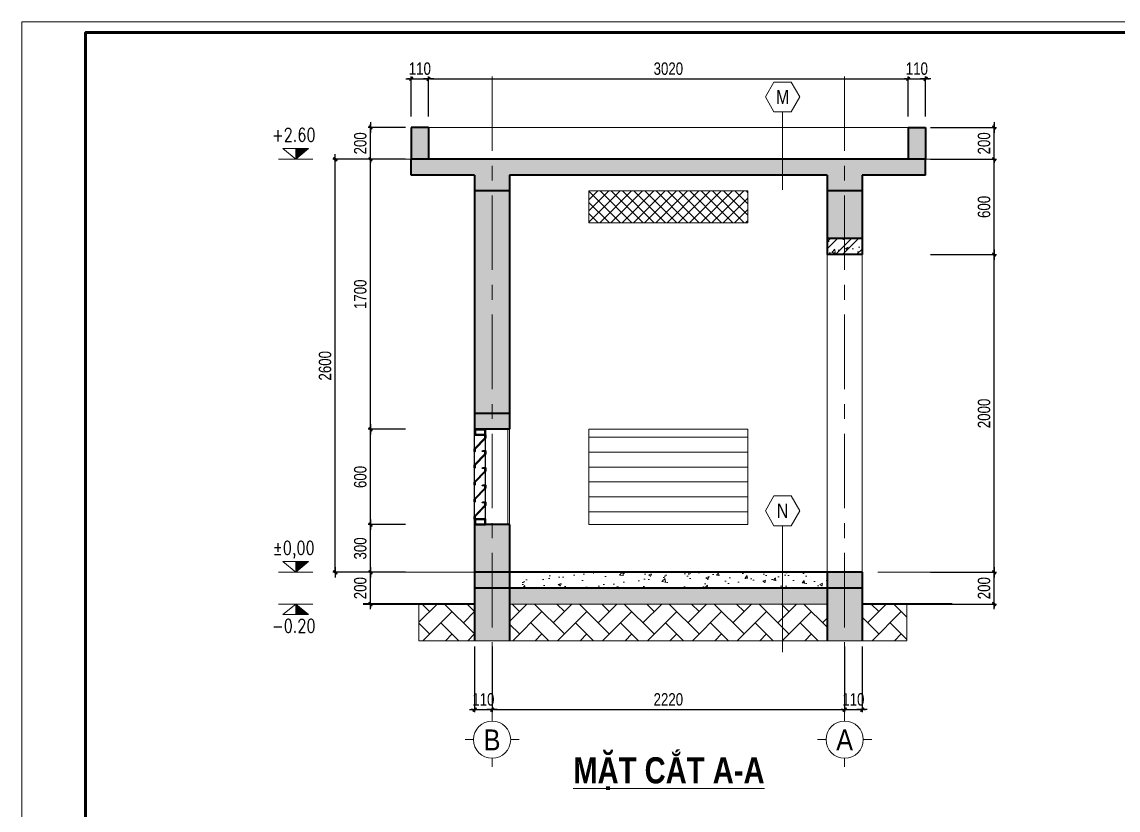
# Model space of a CAD drawing. Header units: millimetres. Extents: x 3320094 to 3411034, y 113561 to 144305.
# Drawn here: x 3388584 to 3399628, y 136367 to 144305 of the extents above; entities that cross this region are included whole.
import ezdxf
from ezdxf.enums import TextEntityAlignment as Align

# ---------------------------------------------------------------- set-up
doc = ezdxf.new("R2010")
doc.units = ezdxf.units.MM
doc.header["$LTSCALE"] = 600
doc.header["$MEASUREMENT"] = 0
doc.header["$PDMODE"] = 32
doc.linetypes.add('ACAD_ISO07W100', pattern=[3, 0, -3])
doc.linetypes.add('CENTER', pattern=[2, 1.25, -0.25, 0.25, -0.25])
doc.layers.get('0').update_dxf_attribs({"lineweight": 0})
doc.layers.get('Defpoints').update_dxf_attribs({"lineweight": 0})
for name, color, linetype, lineweight in [('A-WIPEOUT', 254, 'ACAD_ISO07W100', 0), ('cat1', 30, 'Continuous', 40), ('hatch1', 136, 'Continuous', 9), ('hatch1 @ 1', 136, 'Continuous', 9), ('Khungten_LCDI', 7, 'Continuous', 5), ('LC Hatch', 252, 'Continuous', 9), ('LC ISO', 153, 'Continuous', 13), ('LC Net manh', 239, 'Continuous', 5), ('LC Net thay', 7, 'Continuous', 25), ('LC Text1', 3, 'Continuous', 20), ('LC Text2', 7, 'Continuous', 18), ('manh1', 67, 'Continuous', 13), ('manh2', 155, 'Continuous', 9), ('thay1', 63, 'Continuous', 18), ('truc', 76, 'CENTER', 9)]:
    doc.layers.add(name, color=color, linetype=linetype, lineweight=lineweight)
doc.layers.add('DIM', color=1, linetype='Continuous')
doc.styles.add('General text 2', font='arial.ttf')
doc.styles.add('HOATBIF', font='hoatbif.shx', dxfattribs={"width": 0.8})
doc.styles.add('Khungten', font='VHAVAN.TTF', dxfattribs={"width": 0.9, "height": 5000})
doc.styles.add('LC 1', font='VHAVANB.TTF')
doc.styles.add('LC3', font='VHARIALB.TTF', dxfattribs={"width": 0.8})
doc.styles.add('T1', font='Vnsimli.shx', dxfattribs={"width": 0.8})
doc.styles.add('Title', font='VHBLACK.TTF', dxfattribs={"width": 0.8})
doc.dimstyles.new('1-100(1-50)', dxfattribs={"dimscale": 50, "dimtxt": 2.5, "dimasz": 0.35, "dimexe": 0.5, "dimexo": 0, "dimgap": 0.8, "dimtad": 1, "dimdec": 0, "dimzin": 0, "dimdsep": 46, "dimtxsty": 'HOATBIF', "dimblk1": 'DOT', "dimblk2": 'DOT', "dimsah": 1, "dimcen": -1, "dimdle": 1, "dimclrd": 256, "dimclre": 256, "dimclrt": 4, "dimadec": 3, "dimazin": 2, "dimtfac": 0.333333, "dimtdec": 0, "dimtix": 1, "dimtmove": 2, "dimatfit": 3, "dimldrblk": 'DOT', "dimfxl": 1, "dimtvp": 0.833333, "dimtolj": 1, "dimtzin": 0, "dimarcsym": 0})
pattern_1 = [(50, (-1971024.33, -70823.64), (286.904073, -25.100854), [30, -330]), (355, (-1971024.33, -70823.64), (-55.500533, 300.876853), [24, -264]), (100.4514, (-1971000.42, -70825.73), (231.403753, 275.775817), [25.496076, -280.456845]), (46.1842, (-1971024.33, -70743.64), (426.89642, -66.207606), [45, -495]), (96.6356, (-1970988.75, -70749.15), (373.865082, 389.647148), [38.244115, -420.6852]), (351.1842, (-1971024.33, -70743.64), (373.864778, 389.64744), [36, -396]), (21, (-1970984.33, -70763.64), (238.762821, -161.047556), [30, -330]), (326, (-1970984.33, -70763.64), (97.326133, 290.060018), [24, -264]), (71.4514, (-1970964.43, -70777.06), (336.089051, 129.012199), [25.496076, -280.456845]), (37.5, (-1971024.33, -70823.64), (4.8639421, 133.1575415), [0, -260.8, 0, -268, 0, -265]), (7.5, (-1971024.33, -70823.64), (105.227815, 157.7646848), [0, -152.8, 0, -254.8, 0, -101]), (327.5, (-1971113.53, -70823.64), (213.5289745, -9.0219487), [0, -100, 0, -312, 0, -414]), (317.5, (-1971153.53, -70823.64), (233.274468, 40.041993), [0, -130, 0, -207.2, 0, -294]), (45, (-1971024.33, -70823.64), (-106.066017, 106.066017), []), (45, (-1970953.62, -70823.64), (-106.066017, 106.066017), [])]
pattern_2 = [(45, (-1971024.33, -70823.64), (0, 226.27417), [480, -160]), (135, (-1970911.19, -70710.5), (2e-14, 226.27417), [480, -160])]

# ---------------------------------------------------------------- blocks, each defined once
blk = doc.blocks.new('DOT')
at = {"layer": 'DIM'}
for p, q in [((-3, 0), (3, 0)), ((-1, -1), (1, 1))]:
    blk.add_line(p, q, dxfattribs=at)
blk.add_lwpolyline([(0.5, 1), (-1, -0.5), (-0.5, -1), (1, 0.5)], close=True, dxfattribs=at)
blk = doc.blocks.new('*D130')
at = {"layer": 'Defpoints', "color": 0, "transparency": 16777216}
for p in [(3392096, 138762), (3392448, 138762, 0), (3392448, 138442, 0)]:
    blk.add_point(p, dxfattribs=at)
at = {"layer": 'DIM', "lineweight": -2, "transparency": 16777216}
for p, q in [((3392448, 138762), (3392071, 138762)), ((3392096, 138780), (3392096, 138797)), ((3392096, 138442), (3392096, 138762)), ((3392448, 138442), (3392071, 138442)), ((3392096, 138425), (3392096, 138407))]:
    blk.add_line(p, q, dxfattribs=at)
at = {"layer": 'DIM', "lineweight": -2, "transparency": 16777216, "xscale": 17.5, "yscale": 17.5, "zscale": 17.5}
for p, rotation in [((3392096, 138762), 270), ((3392096, 138442), 90)]:
    blk.add_blockref('DOT', p, dxfattribs=dict(at, rotation=rotation))
at = {"layer": 'DIM', "color": 4, "transparency": 16777216, "insert": (3391993, 138602), "char_height": 125, "attachment_point": 5, "rotation": 90, "style": 'HOATBIF'}
blk.add_mtext('\\A1;200', dxfattribs=at)
blk = doc.blocks.new('_Dot')
at = {"color": 0, "linetype": 'ByBlock', "lineweight": -2}
blk.add_line((-0.5, 0), (-1, 0), dxfattribs=at)
at = {"color": 0, "linetype": 'ByBlock', "const_width": 0.5}
blk.add_lwpolyline([(-0.25, 0, 1), (0.25, 0, 1)], format="xyb", close=True, dxfattribs=at)
blk = doc.blocks.new('*D131')
at = {"layer": 'Defpoints', "color": 0, "transparency": 16777216}
for p in [(3392096, 140202), (3392448, 140202, 0), (3392448, 139242, 0)]:
    blk.add_point(p, dxfattribs=at)
at = {"layer": 'DIM', "lineweight": -2, "transparency": 16777216}
for p, q in [((3392448, 140202), (3392071, 140202)), ((3392096, 139260), (3392096, 140185)), ((3392448, 139242), (3392071, 139242))]:
    blk.add_line(p, q, dxfattribs=at)
at = {"layer": 'DIM', "lineweight": -2, "transparency": 16777216, "xscale": 17.5, "yscale": 17.5, "zscale": 17.5}
for p, rotation in [((3392096, 140202), 90), ((3392096, 139242), 270)]:
    blk.add_blockref('DOT', p, dxfattribs=dict(at, rotation=rotation))
at = {"layer": 'DIM', "color": 4, "transparency": 16777216, "insert": (3391993, 139722), "char_height": 125, "attachment_point": 5, "rotation": 90, "style": 'HOATBIF'}
blk.add_mtext('\\A1;600', dxfattribs=at)
blk = doc.blocks.new('*D132')
at = {"layer": 'Defpoints', "color": 0, "transparency": 16777216}
for p in [(3392096, 142922), (3392448, 142922, 0), (3392448, 140202, 0)]:
    blk.add_point(p, dxfattribs=at)
at = {"layer": 'DIM', "lineweight": -2, "transparency": 16777216}
for p, q in [((3392448, 142922), (3392071, 142922)), ((3392096, 140220), (3392096, 142905)), ((3392448, 140202), (3392071, 140202))]:
    blk.add_line(p, q, dxfattribs=at)
at = {"layer": 'DIM', "lineweight": -2, "transparency": 16777216, "xscale": 17.5, "yscale": 17.5, "zscale": 17.5}
for p, rotation in [((3392096, 142922), 90), ((3392096, 140202), 270)]:
    blk.add_blockref('DOT', p, dxfattribs=dict(at, rotation=rotation))
at = {"layer": 'DIM', "color": 4, "transparency": 16777216, "insert": (3391993, 141562), "char_height": 125, "attachment_point": 5, "rotation": 90, "style": 'HOATBIF'}
blk.add_mtext('\\A1;1700', dxfattribs=at)
blk = doc.blocks.new('*D133')
at = {"layer": 'Defpoints', "color": 0, "transparency": 16777216}
for p in [(3392096, 143242), (3392448, 143242, 0), (3392448, 142922, 0)]:
    blk.add_point(p, dxfattribs=at)
at = {"layer": 'DIM', "lineweight": -2, "transparency": 16777216}
for p, q in [((3392096, 143260), (3392096, 143277)), ((3392448, 143242), (3392071, 143242)), ((3392096, 142922), (3392096, 143242)), ((3392448, 142922), (3392071, 142922)), ((3392096, 142905), (3392096, 142887))]:
    blk.add_line(p, q, dxfattribs=at)
at = {"layer": 'DIM', "lineweight": -2, "transparency": 16777216, "xscale": 17.5, "yscale": 17.5, "zscale": 17.5}
for p, rotation in [((3392096, 143242), 270), ((3392096, 142922), 90)]:
    blk.add_blockref('DOT', p, dxfattribs=dict(at, rotation=rotation))
at = {"layer": 'DIM', "color": 4, "transparency": 16777216, "insert": (3391993, 143082), "char_height": 125, "attachment_point": 5, "rotation": 90, "style": 'HOATBIF'}
blk.add_mtext('\\A1;200', dxfattribs=at)
blk = doc.blocks.new('*D134')
at = {"layer": 'Defpoints', "color": 0, "transparency": 16777216}
for p in [(3397737, 138762, 0), (3398380, 138762), (3397737, 138442, 0)]:
    blk.add_point(p, dxfattribs=at)
at = {"layer": 'DIM', "lineweight": -2, "transparency": 16777216}
for p, q in [((3397737, 138762), (3398405, 138762)), ((3398380, 138780), (3398380, 138797)), ((3398380, 138442), (3398380, 138762)), ((3397737, 138442), (3398405, 138442)), ((3398380, 138425), (3398380, 138407))]:
    blk.add_line(p, q, dxfattribs=at)
at = {"layer": 'DIM', "lineweight": -2, "transparency": 16777216, "xscale": 17.5, "yscale": 17.5, "zscale": 17.5}
for p, rotation in [((3398380, 138762), 270), ((3398380, 138442), 90)]:
    blk.add_blockref('DOT', p, dxfattribs=dict(at, rotation=rotation))
at = {"layer": 'DIM', "color": 4, "transparency": 16777216, "insert": (3398278, 138602), "char_height": 125, "attachment_point": 5, "rotation": 90, "style": 'HOATBIF'}
blk.add_mtext('\\A1;200', dxfattribs=at)
blk = doc.blocks.new('*D135')
at = {"layer": 'Defpoints', "color": 0, "transparency": 16777216}
for p in [(3397737, 141962, 0), (3398380, 141962), (3397737, 138762, 0)]:
    blk.add_point(p, dxfattribs=at)
at = {"layer": 'DIM', "lineweight": -2, "transparency": 16777216}
for p, q in [((3397737, 141962), (3398405, 141962)), ((3398380, 138780), (3398380, 141945)), ((3397737, 138762), (3398405, 138762))]:
    blk.add_line(p, q, dxfattribs=at)
at = {"layer": 'DIM', "lineweight": -2, "transparency": 16777216, "xscale": 17.5, "yscale": 17.5, "zscale": 17.5}
for p, rotation in [((3398380, 141962), 90), ((3398380, 138762), 270)]:
    blk.add_blockref('DOT', p, dxfattribs=dict(at, rotation=rotation))
at = {"layer": 'DIM', "color": 4, "transparency": 16777216, "insert": (3398278, 140362), "char_height": 125, "attachment_point": 5, "rotation": 90, "style": 'HOATBIF'}
blk.add_mtext('\\A1;2000', dxfattribs=at)
blk = doc.blocks.new('*D136')
at = {"layer": 'Defpoints', "color": 0, "transparency": 16777216}
for p in [(3397737, 142922, 0), (3398380, 142922), (3397737, 141962, 0)]:
    blk.add_point(p, dxfattribs=at)
at = {"layer": 'DIM', "lineweight": -2, "transparency": 16777216}
for p, q in [((3397737, 142922), (3398405, 142922)), ((3398380, 141980), (3398380, 142905)), ((3397737, 141962), (3398405, 141962))]:
    blk.add_line(p, q, dxfattribs=at)
at = {"layer": 'DIM', "lineweight": -2, "transparency": 16777216, "xscale": 17.5, "yscale": 17.5, "zscale": 17.5}
for p, rotation in [((3398380, 142922), 90), ((3398380, 141962), 270)]:
    blk.add_blockref('DOT', p, dxfattribs=dict(at, rotation=rotation))
at = {"layer": 'DIM', "color": 4, "transparency": 16777216, "insert": (3398278, 142442), "char_height": 125, "attachment_point": 5, "rotation": 90, "style": 'HOATBIF'}
blk.add_mtext('\\A1;600', dxfattribs=at)
blk = doc.blocks.new('*D137')
at = {"layer": 'Defpoints', "color": 0, "transparency": 16777216}
for p in [(3397737, 143242, 0), (3398380, 143242), (3397737, 142922, 0)]:
    blk.add_point(p, dxfattribs=at)
at = {"layer": 'DIM', "lineweight": -2, "transparency": 16777216}
for p, q in [((3398380, 143260), (3398380, 143277)), ((3397737, 143242), (3398405, 143242)), ((3398380, 142922), (3398380, 143242)), ((3397737, 142922), (3398405, 142922)), ((3398380, 142905), (3398380, 142887))]:
    blk.add_line(p, q, dxfattribs=at)
at = {"layer": 'DIM', "lineweight": -2, "transparency": 16777216, "xscale": 17.5, "yscale": 17.5, "zscale": 17.5}
for p, rotation in [((3398380, 143242), 270), ((3398380, 142922), 90)]:
    blk.add_blockref('DOT', p, dxfattribs=dict(at, rotation=rotation))
at = {"layer": 'DIM', "color": 4, "transparency": 16777216, "insert": (3398278, 143082), "char_height": 125, "attachment_point": 5, "rotation": 90, "style": 'HOATBIF'}
blk.add_mtext('\\A1;200', dxfattribs=at)
blk = doc.blocks.new('*D138')
at = {"layer": 'Defpoints', "color": 0, "transparency": 16777216}
for p in [(3392681, 143732), (3392505, 143354, 0), (3392681, 143354, 0)]:
    blk.add_point(p, dxfattribs=at)
at = {"layer": 'DIM', "lineweight": -2, "transparency": 16777216}
for p, q in [((3392488, 143732), (3392470, 143732)), ((3392505, 143354), (3392505, 143757)), ((3392505, 143732), (3392681, 143732)), ((3392681, 143354), (3392681, 143757)), ((3392699, 143732), (3392716, 143732))]:
    blk.add_line(p, q, dxfattribs=at)
at = {"layer": 'DIM', "lineweight": -2, "transparency": 16777216, "xscale": 17.5, "yscale": 17.5, "zscale": 17.5}
blk.add_blockref('DOT', (3392505, 143732), dxfattribs=at)
at = {"layer": 'DIM', "lineweight": -2, "transparency": 16777216, "xscale": 17.5, "yscale": 17.5, "zscale": 17.5, "rotation": 180}
blk.add_blockref('DOT', (3392681, 143732), dxfattribs=at)
at = {"layer": 'DIM', "color": 4, "transparency": 16777216, "insert": (3392593, 143834), "char_height": 125, "attachment_point": 5, "style": 'HOATBIF'}
blk.add_mtext('\\A1;110', dxfattribs=at)
blk = doc.blocks.new('*D139')
at = {"layer": 'Defpoints', "color": 0, "transparency": 16777216}
for p in [(3397513, 143732), (3392681, 143354, 0), (3397513, 143354, 0)]:
    blk.add_point(p, dxfattribs=at)
at = {"layer": 'DIM', "lineweight": -2, "transparency": 16777216}
for p, q in [((3392681, 143354), (3392681, 143757)), ((3392699, 143732), (3397496, 143732)), ((3397513, 143354), (3397513, 143757))]:
    blk.add_line(p, q, dxfattribs=at)
at = {"layer": 'DIM', "lineweight": -2, "transparency": 16777216, "xscale": 17.5, "yscale": 17.5, "zscale": 17.5, "rotation": 180}
blk.add_blockref('DOT', (3392681, 143732), dxfattribs=at)
at = {"layer": 'DIM', "lineweight": -2, "transparency": 16777216, "xscale": 17.5, "yscale": 17.5, "zscale": 17.5}
blk.add_blockref('DOT', (3397513, 143732), dxfattribs=at)
at = {"layer": 'DIM', "color": 4, "transparency": 16777216, "insert": (3395097, 143834), "char_height": 125, "attachment_point": 5, "style": 'HOATBIF'}
blk.add_mtext('\\A1;3020', dxfattribs=at)
blk = doc.blocks.new('*D140')
at = {"layer": 'Defpoints', "color": 0, "transparency": 16777216}
for p in [(3397689, 143732), (3397513, 143354, 0), (3397689, 143354, 0)]:
    blk.add_point(p, dxfattribs=at)
at = {"layer": 'DIM', "lineweight": -2, "transparency": 16777216}
for p, q in [((3397496, 143732), (3397478, 143732)), ((3397513, 143354), (3397513, 143757)), ((3397513, 143732), (3397689, 143732)), ((3397689, 143354), (3397689, 143757)), ((3397707, 143732), (3397724, 143732))]:
    blk.add_line(p, q, dxfattribs=at)
at = {"layer": 'DIM', "lineweight": -2, "transparency": 16777216, "xscale": 17.5, "yscale": 17.5, "zscale": 17.5}
blk.add_blockref('DOT', (3397513, 143732), dxfattribs=at)
at = {"layer": 'DIM', "lineweight": -2, "transparency": 16777216, "xscale": 17.5, "yscale": 17.5, "zscale": 17.5, "rotation": 180}
blk.add_blockref('DOT', (3397689, 143732), dxfattribs=at)
at = {"layer": 'DIM', "color": 4, "transparency": 16777216, "insert": (3397601, 143834), "char_height": 125, "attachment_point": 5, "style": 'HOATBIF'}
blk.add_mtext('\\A1;110', dxfattribs=at)
blk = doc.blocks.new('*D141')
at = {"layer": 'Defpoints', "color": 0, "transparency": 16777216}
for p in [(3393145, 138013), (3393321, 138013), (3393321, 137379)]:
    blk.add_point(p, dxfattribs=at)
at = {"layer": 'DIM', "lineweight": -2, "transparency": 16777216}
for p, q in [((3393145, 138013), (3393145, 137354)), ((3393321, 138013), (3393321, 137354)), ((3393128, 137379), (3393110, 137379)), ((3393145, 137379), (3393321, 137379)), ((3393339, 137379), (3393356, 137379))]:
    blk.add_line(p, q, dxfattribs=at)
at = {"layer": 'DIM', "lineweight": -2, "transparency": 16777216, "xscale": 17.5, "yscale": 17.5, "zscale": 17.5}
blk.add_blockref('DOT', (3393145, 137379), dxfattribs=at)
at = {"layer": 'DIM', "lineweight": -2, "transparency": 16777216, "xscale": 17.5, "yscale": 17.5, "zscale": 17.5, "rotation": 180}
blk.add_blockref('DOT', (3393321, 137379), dxfattribs=at)
at = {"layer": 'DIM', "color": 4, "transparency": 16777216, "insert": (3393233, 137481), "char_height": 125, "attachment_point": 5, "style": 'HOATBIF'}
blk.add_mtext('\\A1;110', dxfattribs=at)
blk = doc.blocks.new('*D142')
at = {"layer": 'Defpoints', "color": 0, "transparency": 16777216}
for p in [(3393321, 138013), (3396873, 138013), (3396873, 137379)]:
    blk.add_point(p, dxfattribs=at)
at = {"layer": 'DIM', "lineweight": -2, "transparency": 16777216}
for p, q in [((3393321, 138013), (3393321, 137354)), ((3396873, 138013), (3396873, 137354)), ((3393339, 137379), (3396856, 137379))]:
    blk.add_line(p, q, dxfattribs=at)
at = {"layer": 'DIM', "lineweight": -2, "transparency": 16777216, "xscale": 17.5, "yscale": 17.5, "zscale": 17.5, "rotation": 180}
blk.add_blockref('DOT', (3393321, 137379), dxfattribs=at)
at = {"layer": 'DIM', "lineweight": -2, "transparency": 16777216, "xscale": 17.5, "yscale": 17.5, "zscale": 17.5}
blk.add_blockref('DOT', (3396873, 137379), dxfattribs=at)
at = {"layer": 'DIM', "color": 4, "transparency": 16777216, "insert": (3395097, 137481), "char_height": 125, "attachment_point": 5, "style": 'HOATBIF'}
blk.add_mtext('\\A1;2220', dxfattribs=at)
blk = doc.blocks.new('*D143')
at = {"layer": 'Defpoints', "color": 0, "transparency": 16777216}
for p in [(3396873, 138013), (3397049, 138013), (3397049, 137379)]:
    blk.add_point(p, dxfattribs=at)
at = {"layer": 'DIM', "lineweight": -2, "transparency": 16777216}
for p, q in [((3396873, 138013), (3396873, 137354)), ((3397049, 138013), (3397049, 137354)), ((3396856, 137379), (3396838, 137379)), ((3396873, 137379), (3397049, 137379)), ((3397067, 137379), (3397084, 137379))]:
    blk.add_line(p, q, dxfattribs=at)
at = {"layer": 'DIM', "lineweight": -2, "transparency": 16777216, "xscale": 17.5, "yscale": 17.5, "zscale": 17.5}
blk.add_blockref('DOT', (3396873, 137379), dxfattribs=at)
at = {"layer": 'DIM', "lineweight": -2, "transparency": 16777216, "xscale": 17.5, "yscale": 17.5, "zscale": 17.5, "rotation": 180}
blk.add_blockref('DOT', (3397049, 137379), dxfattribs=at)
at = {"layer": 'DIM', "color": 4, "transparency": 16777216, "insert": (3396961, 137481), "char_height": 125, "attachment_point": 5, "style": 'HOATBIF'}
blk.add_mtext('\\A1;110', dxfattribs=at)
blk = doc.blocks.new('TTRUC')
at = {"layer": 'LC ISO'}
for p, q in [((0, 6.95), (0, 10.13)), ((-6.95, 0), (-10.13, 0)), ((6.95, 0), (10.13, 0)), ((0, -6.95), (0, -10.13))]:
    blk.add_line(p, q, dxfattribs=at)
at = {"layer": 'LC Net manh'}
blk.add_circle((0, 0), 6.95, dxfattribs=at)
blk = doc.blocks.new('Caodo1')
at = {"layer": 'LC Text1'}
blk.add_hatch(color=4, dxfattribs=at).paths.add_polyline_path([(0, 200), (0, 0), (243, 200)])
at = {"layer": 'LC Text1', "color": 4}
for p, q in [((324, 0), (-324, 0)), ((0, 0), (0, 200))]:
    blk.add_line(p, q, dxfattribs=at)
blk.add_lwpolyline([(-243, 200), (243, 200), (0, 0), (0, 0)], close=True, dxfattribs=at)
at = {"layer": 'LC Text1', "color": 4, "style": 'T1', "width": 0.8}
blk.add_attdef('%%P0,00', text='', height=250, dxfattribs=at).set_placement((-39, 460), align=Align.MIDDLE_CENTER)
blk = doc.blocks.new('*D144')
at = {"layer": 'Defpoints', "color": 0, "transparency": 16777216}
for p in [(3391741, 142922), (3392448, 142922, 0), (3392448, 138762, 0)]:
    blk.add_point(p, dxfattribs=at)
at = {"layer": 'DIM', "lineweight": -2, "transparency": 16777216}
for p, q in [((3392448, 142922), (3391716, 142922)), ((3391741, 138780), (3391741, 142905)), ((3392448, 138762), (3391716, 138762))]:
    blk.add_line(p, q, dxfattribs=at)
at = {"layer": 'DIM', "lineweight": -2, "transparency": 16777216, "xscale": 17.5, "yscale": 17.5, "zscale": 17.5}
for p, rotation in [((3391741, 142922), 90), ((3391741, 138762), 270)]:
    blk.add_blockref('DOT', p, dxfattribs=dict(at, rotation=rotation))
at = {"layer": 'DIM', "color": 4, "transparency": 16777216, "insert": (3391638, 140842), "char_height": 125, "attachment_point": 5, "rotation": 90, "style": 'HOATBIF'}
blk.add_mtext('\\A1;2600', dxfattribs=at)
blk = doc.blocks.new('TIEUDE1')
at = {"layer": 'LC Text2', "color": 7, "style": 'LC 1'}
blk.add_attdef('TIªU§Ò', text='', height=5, dxfattribs=at).set_placement((0, 0), align=Align.BOTTOM_CENTER)
blk.add_attdef('TL', text='', height=3, dxfattribs=at).set_placement((0, -2), align=Align.TOP_CENTER)
blk = doc.blocks.new('ha tang Nui Beo')
at = {"layer": 'Defpoints', "lineweight": 0}
blk.add_lwpolyline([(-1200, -14850), (-1200, 14850), (40800, 14850), (40800, -14850)], close=True, dxfattribs=at)
at = {"layer": 'Khungten_LCDI', "color": 5, "lineweight": 60}
blk.add_lwpolyline([(0, -14650), (0, 14650), (40600, 14650), (40600, -14650)], close=True, dxfattribs=at)
at = {"color": 7, "style": 'Khungten', "width": 0.8}
for tag, p in [('REVISION', (39499, -10746)), ('NGAYHT', (39546, -11609))]:
    blk.add_attdef(tag, text='', height=200, dxfattribs=at).set_placement(p, align=Align.CENTER)
at = {"layer": 'LC Text1', "style": 'Title', "width": 3.882085}
for tag, p, p2 in [('TENBANVE1', (36913, -8886), (40339, -8886)), ('TENBANVE2', (36913, -9562), (40339, -9562))]:
    blk.add_attdef(tag, text='', height=250, dxfattribs=at).set_placement(p, p2, align=Align.FIT)
at = {"layer": 'LC Text1', "style": 'Title', "width": 0.7}
blk.add_attdef('SOBANVE', text='', height=250, dxfattribs=at).set_placement((39562, -13896), align=Align.CENTER)
blk = doc.blocks.new('*D146')
at = {"layer": 'Defpoints', "color": 0, "transparency": 16777216}
for p in [(3392096, 139242), (3392448, 139242), (3392448, 138762)]:
    blk.add_point(p, dxfattribs=at)
at = {"layer": 'DIM', "lineweight": -2, "transparency": 16777216}
for p, q in [((3392448, 139242), (3392071, 139242)), ((3392096, 138780), (3392096, 139225)), ((3392448, 138762), (3392071, 138762))]:
    blk.add_line(p, q, dxfattribs=at)
at = {"layer": 'DIM', "lineweight": -2, "transparency": 16777216, "xscale": 17.5, "yscale": 17.5, "zscale": 17.5}
for p, rotation in [((3392096, 139242), 90), ((3392096, 138762), 270)]:
    blk.add_blockref('DOT', p, dxfattribs=dict(at, rotation=rotation))
at = {"layer": 'DIM', "color": 4, "transparency": 16777216, "insert": (3391993, 139002), "char_height": 125, "attachment_point": 5, "rotation": 90, "style": 'HOATBIF'}
blk.add_mtext('\\A1;300', dxfattribs=at)
blk = doc.blocks.new('*U37')
at = {"layer": 'A-WIPEOUT'}
blk.add_lwpolyline([(-2.13, -3.68), (2.12, -3.68), (4.25, 0), (2.12, 3.68), (-2.13, 3.68), (-4.25, 0)], close=True, dxfattribs=at)
at = {"layer": 'LC Text1', "style": 'General text 2', "width": 0.8, "flags": 8}
blk.add_attdef('SYMBOL', text='', height=3.5, dxfattribs=at).set_placement((0, 0), align=Align.MIDDLE_CENTER)
blk.add_wipeout([(-4.25, 0), (-2.13, 3.68), (2.12, 3.68), (4.25, 0), (2.12, -3.68), (-2.13, -3.68)]).dxf.layer = 'A-WIPEOUT'
blk.add_lwpolyline([(-4.25, 0), (-2.13, 3.68), (2.12, 3.68), (4.25, 0), (2.12, -3.68), (-2.13, -3.68)], close=True)

msp = doc.modelspace()

# ---------------------------------------------------------------- hatches: boundary and pattern name
at = {"layer": 'hatch1'}
h = msp.add_hatch(dxfattribs=at)
h.set_pattern_fill('BTCT', color=256, scale=40)
h.set_pattern_definition([(50, (23709.67, -506.92), (286.904073, -25.100854), [30, -330]), (355, (23709.67, -506.92), (-55.500533, 300.876853), [24, -264]), (100.4514, (23733.58, -509), (231.403753, 275.775817), [25.496076, -280.456845]), (46.1842, (23709.67, -426.9), (426.89642, -66.207606), [45, -495]), (96.6356, (23745.25, -432.43), (373.86508, 389.64715), [38.244115, -420.6852]), (351.1842, (23709.67, -426.9), (373.86478, 389.64744), [36, -396]), (21, (23749.67, -446.92), (238.762821, -161.047556), [30, -330]), (326, (23749.67, -446.92), (97.326133, 290.060018), [24, -264]), (71.4514, (23769.57, -460.34), (336.089051, 129.012199), [25.496076, -280.456845]), (37.5, (23709.67, -506.92), (4.863942, 133.1575415), [0, -260.8, 0, -268, 0, -265]), (7.5, (23709.67, -506.92), (105.227815, 157.764685), [0, -152.8, 0, -254.8, 0, -101]), (327.5, (23620.47, -506.92), (213.5289745, -9.0219487), [0, -100, 0, -312, 0, -414]), (317.5, (23580.47, -506.92), (233.274468, 40.041993), [0, -130, 0, -207.2, 0, -294]), (45, (23709.67, -506.92), (-106.066017, 106.066017), []), (45, (23780.38, -506.92), (-106.066017, 106.066017), [])])
h.paths.add_polyline_path([(3393497.2, 142602.3), (3393145.2, 142602.3), (3393145.2, 140362.3), (3393497.2, 140362.3)])
h.paths.add_polyline_path([(3392681.2, 143242.3), (3392505.2, 143242.3), (3392505.2, 142922.3), (3392681.2, 142922.3)])
h.paths.add_polyline_path([(3397689.2, 143242.3), (3397513.2, 143242.3), (3397513.2, 142922.3), (3397689.2, 142922.3)])
h.paths.add_polyline_path([(3397049.2, 142602.3), (3396697.2, 142602.3), (3396697.2, 142122.3), (3397049.2, 142122.3)])
h.paths.add_polyline_path([(3396697.2, 138072.7), (3397049.2, 138072.7), (3397049.2, 138602.3), (3396697.2, 138602.3)])
h.paths.add_polyline_path([(3393145.2, 138072.7), (3393497.2, 138072.7), (3393497.2, 138602.3), (3393145.2, 138602.3)])
h.paths.add_polyline_path([(3393145.2, 138762.3), (3393497.2, 138762.3), (3393497.2, 139242.3), (3393145.2, 139242.3)])
h = msp.add_hatch(dxfattribs=at)
h.set_pattern_fill('BTCT', color=256, scale=40)
h.set_pattern_definition(pattern_1)
h.paths.add_polyline_path([(3397689.2, 142922.3), (3392505.2, 142922.3), (3392505.2, 142762.3), (3393145.2, 142762.3), (3393145.2, 142602.3), (3393497.2, 142602.3), (3393497.2, 142762.3), (3396697.2, 142762.3), (3396697.2, 142602.3), (3397049.2, 142602.3), (3397049.2, 142762.3), (3397689.2, 142762.3)])
h.paths.add_polyline_path([(3397049.2, 138762.3), (3396697.2, 138762.3), (3396697.2, 138602.3), (3397049.2, 138602.3)])
h.paths.add_polyline_path([(3393497.2, 138762.3), (3393145.2, 138762.3), (3393145.2, 138602.3), (3393497.2, 138602.3)])
h.paths.add_polyline_path([(3393497.2, 140362.3), (3393145.2, 140362.3), (3393145.2, 140202.3), (3393256.1, 140202.3), (3393497.2, 140202.3)])
h = msp.add_hatch(dxfattribs=at)
h.set_pattern_fill('ANSI37', color=256, scale=640, style=0)
h.set_pattern_definition([(45, (-1974636.33, -70310.035), (-56.5685425, 56.5685425), []), (135, (-1974636.33, -70310.035), (-56.5685425, -56.5685425), [])])
h.paths.add_polyline_path([(3395897.2, 142602.3), (3394297.2, 142602.3), (3394297.2, 142282.3), (3395897.2, 142282.3)])
h = msp.add_hatch(dxfattribs=at)
h.set_pattern_fill('BTCT', color=256, scale=40)
h.set_pattern_definition(pattern_1)
h.paths.add_polyline_path([(3396697.2, 142122.3), (3396697.2, 141962.3), (3397049.2, 141962.3), (3397049.2, 142122.3)])
h = msp.add_hatch(dxfattribs=at)
h.set_pattern_fill('AR-CONC', color=256, scale=40)
h.set_pattern_definition([(50, (-1971024.33, -70823.64), (286.904073, -25.100854), [30, -330]), (355, (-1971024.33, -70823.64), (-55.500533, 300.876853), [24, -264]), (100.4514, (-1971000.42, -70825.73), (231.403753, 275.775817), [25.496076, -280.456845]), (46.1842, (-1971024.33, -70743.64), (426.89642, -66.207606), [45, -495]), (96.6356, (-1970988.75, -70749.15), (373.865082, 389.647148), [38.244115, -420.6852]), (351.1842, (-1971024.33, -70743.64), (373.864778, 389.64744), [36, -396]), (21, (-1970984.33, -70763.64), (238.762821, -161.047556), [30, -330]), (326, (-1970984.33, -70763.64), (97.326133, 290.060018), [24, -264]), (71.4514, (-1970964.43, -70777.06), (336.089051, 129.012199), [25.496076, -280.456845]), (37.5, (-1971024.33, -70823.64), (4.8639421, 133.1575415), [0, -260.8, 0, -268, 0, -265]), (7.5, (-1971024.33, -70823.64), (105.227815, 157.7646848), [0, -152.8, 0, -254.8, 0, -101]), (327.5, (-1971113.53, -70823.64), (213.5289745, -9.0219487), [0, -100, 0, -312, 0, -414]), (317.5, (-1971153.53, -70823.64), (233.274468, 40.041993), [0, -130, 0, -207.2, 0, -294])])
h.paths.add_polyline_path([(3396697.2, 138762.3), (3393497.2, 138762.3), (3393497.2, 138602.3), (3396697.2, 138602.3)])
at = {"layer": 'hatch1 @ 1'}
h = msp.add_hatch(dxfattribs=at)
h.set_pattern_fill('AR-SAND', color=256, scale=40)
h.set_pattern_definition([(37.5, (-1971024.33, -70823.635), (-2.5197343, 77.07295076), [0, -60.8, 0, -68, 0, -65]), (7.5, (-1971024.33, -70823.64), (70.7910682, 112.8858426), [0, -32.8, 0, -54.8, 0, -21]), (327.5, (-1971073.53, -70823.635), (124.5656745, 0.2263621), [0, -20, 0, -72, 0, -94]), (317.5, (-1971073.53, -70823.64), (120.2450642, 35.1070226), [0, -10, 0, -47.2, 0, -54])])
h.paths.add_polyline_path([(3393497.2, 138442.3), (3396697.2, 138442.3), (3396697.2, 138602.3), (3393497.2, 138602.3)])
h = msp.add_hatch(dxfattribs=at)
h.set_pattern_fill('AR-HBONE', color=256, scale=40)
h.set_pattern_definition(pattern_2)
h.paths.add_polyline_path([(3393145.2, 138442.3), (3392583.6, 138442.3), (3392583.6, 138072.7), (3393145.2, 138072.7)])
h = msp.add_hatch(dxfattribs=at)
h.set_pattern_fill('AR-HBONE', color=256, scale=40)
h.set_pattern_definition(pattern_2)
h.paths.add_polyline_path([(3396697.2, 138072.7), (3396697.2, 138442.3), (3393497.2, 138442.3), (3393497.2, 138072.7)])
h = msp.add_hatch(dxfattribs=at)
h.set_pattern_fill('AR-HBONE', color=256, scale=40)
h.set_pattern_definition(pattern_2)
h.paths.add_polyline_path([(3397049.2, 138442.3), (3397049.2, 138072.7), (3397500.5, 138072.7), (3397500.5, 138442.3)])
at = {"layer": 'LC Hatch'}
h = msp.add_hatch(dxfattribs=at)
h.set_pattern_fill('ANSI31', color=256, scale=1200, angle=135, style=0)
h.set_pattern_definition([(180, (3651000.55, 89722.25), (-1e-14, -150), [])])
h.paths.add_polyline_path([(3395897.2, 140202.3), (3394297.2, 140202.3), (3394297.2, 139242.3), (3395897.2, 139242.3)])

# ---------------------------------------------------------------- linework, layer by layer
at = {"layer": 'cat1'}
for p, q in [((3392505.2, 143242.3, 0), (3392505.2, 142922.3, 0)), ((3392681.2, 143242.3, 0), (3392505.2, 143242.3, 0)), ((3392681.2, 143242.3, 0), (3392681.2, 142922.3, 0)), ((3397513.2, 143242.3, 0), (3397513.2, 142922.3, 0)), ((3397513.2, 143242.3, 0), (3397689.2, 143242.3, 0)), ((3397689.2, 143242.3, 0), (3397689.2, 142922.3, 0)), ((3397689.2, 142922.3, 0), (3392505.2, 142922.3, 0)), ((3392505.2, 142762.3, 0), (3392505.2, 142922.3, 0)), ((3397689.2, 142762.3, 0), (3397689.2, 142922.3, 0)), ((3393145.2, 142762.3, 0), (3392505.2, 142762.3, 0)), ((3393145.2, 142762.3, 0), (3393145.2, 140202.3, 0)), ((3393497.2, 142762.3, 0), (3393497.2, 140202.3, 0)), ((3396697.2, 142762.3, 0), (3393497.2, 142762.3, 0)), ((3396697.2, 142762.3, 0), (3396697.2, 141962.3, 0)), ((3397049.2, 142762.3, 0), (3397049.2, 141962.3, 0)), ((3397689.2, 142762.3, 0), (3397049.2, 142762.3, 0)), ((3393497.2, 142602.3, 0), (3393145.2, 142602.3, 0)), ((3397049.2, 142602.3, 0), (3396697.2, 142602.3, 0)), ((3397049.2, 142122.3, 0), (3396697.2, 142122.3, 0)), ((3397049.2, 141962.3, 0), (3396697.2, 141962.3, 0)), ((3393497.2, 140362.3, 0), (3393145.2, 140362.3, 0)), ((3393497.2, 140202.3, 0), (3393145.2, 140202.3, 0)), ((3393497.2, 139242.3, 0), (3393145.2, 139242.3, 0)), ((3393145.2, 139242.3, 0), (3393145.2, 138072.7, 0)), ((3393497.2, 139242.3, 0), (3393497.2, 138072.7, 0)), ((3397049.2, 138762.3, 0), (3393145.2, 138762.3, 0)), ((3396697.2, 138762.3, 0), (3396697.2, 138072.7, 0)), ((3397049.2, 138762.3, 0), (3397049.2, 138072.7, 0)), ((3397049.2, 138602.3, 0), (3393145.2, 138602.3, 0)), ((3393145.2, 138442.3, 0), (3392022, 138442.3, 0)), ((3397958.1, 138442.3, 0), (3397049.2, 138442.3, 0))]:
    msp.add_line(p, q, dxfattribs=at)
at = {"layer": 'cat1', "elevation": 0}
for points in [[(3393145.2, 140202.3), (3393145.2, 140146.8), (3393256.1, 140146.8), (3393256.1, 140202.3)], [(3393149.4, 140198.1), (3393149.4, 140151), (3393252, 140151), (3393252, 140198.1)], [(3393225.1, 140146.8), (3393256.1, 140146.8), (3393256.1, 140114.4), (3393148.5, 140003.4), (3393148.5, 139977.1), (3393145.2, 139977.1), (3393145.2, 140004.8), (3393252.8, 140115.8), (3393252.8, 140143.5), (3393225.1, 140143.5)], [(3393225.1, 139985.5), (3393256.1, 139985.5), (3393256.1, 139953), (3393148.5, 139842.1), (3393148.5, 139815.7), (3393145.2, 139815.7), (3393145.2, 139843.5), (3393252.8, 139954.4), (3393252.8, 139982.1), (3393225.1, 139982.1)], [(3393225.1, 139812.8), (3393256.1, 139812.8), (3393256.1, 139780.4), (3393148.5, 139669.4), (3393148.5, 139643.1), (3393145.2, 139643.1), (3393145.2, 139670.8), (3393252.8, 139781.7), (3393252.8, 139809.5), (3393225.1, 139809.5)], [(3393225.1, 139640.1), (3393256.1, 139640.1), (3393256.1, 139607.7), (3393148.5, 139496.8), (3393148.5, 139470.4), (3393145.2, 139470.4), (3393145.2, 139498.1), (3393252.8, 139609.1), (3393252.8, 139636.8), (3393225.1, 139636.8)], [(3393225.1, 139467.5), (3393256.1, 139467.5), (3393256.1, 139435), (3393148.5, 139324.1), (3393148.5, 139297.8), (3393145.2, 139297.8), (3393145.2, 139325.5), (3393252.8, 139436.4), (3393252.8, 139464.2), (3393225.1, 139464.2)], [(3393145.2, 139297.8), (3393145.2, 139242.3), (3393256.1, 139242.3), (3393256.1, 139297.8)], [(3393149.4, 139293.6), (3393149.4, 139246.4), (3393252, 139246.4), (3393252, 139293.6)]]:
    msp.add_lwpolyline(points, close=True, dxfattribs=at)
at = {"layer": 'LC Net thay'}
for p, q in [((3393145.2, 139297.8, 0), (3393145.2, 140146.8, 0)), ((3393256.1, 139297.8, 0), (3393256.1, 140146.8, 0))]:
    msp.add_line(p, q, dxfattribs=at)
at = {"layer": 'manh1'}
for p, q in [((3396697.2, 141962.3, 0), (3396697.2, 138762.3, 0)), ((3397049.2, 141962.3, 0), (3397049.2, 138762.3, 0)), ((3393481.2, 139242.3, 0), (3393481.2, 140202.3, 0)), ((3393497.2, 139242.3, 0), (3393497.2, 140202.3, 0)), ((3393145.2, 139914.3, 0), (3393145.2, 139242.3, 0))]:
    msp.add_line(p, q, dxfattribs=at)
at = {"layer": 'manh2', "ltscale": 2}
msp.add_line((3397513.2, 143242.3, 0), (3392681.2, 143242.3, 0), dxfattribs=at)
at = {"layer": 'thay1', "ltscale": 2}
msp.add_line((3396697.2, 138442.3, 0), (3393497.2, 138442.3, 0), dxfattribs=at)
at = {"layer": 'thay1', "elevation": 0}
for points in [[(3394297.2, 142282.3), (3395897.2, 142282.3), (3395897.2, 142602.3), (3394297.2, 142602.3)], [(3394297.2, 139242.3), (3394297.2, 140202.3), (3395897.2, 140202.3), (3395897.2, 139242.3)]]:
    msp.add_lwpolyline(points, close=True, dxfattribs=at)
at = {"layer": 'thay1', "ltscale": 2, "elevation": 0}
msp.add_lwpolyline([(3392583.6, 138442.3), (3392583.6, 138072.7), (3397500.5, 138072.7), (3397500.5, 138442.3)], dxfattribs=at)
at = {"layer": 'truc'}
for p, q in [((3393321.2, 143756.8, 0), (3393321.2, 137376.7, 0)), ((3396873.2, 143756.8, 0), (3396873.2, 137376.7, 0)), ((3397958.1, 142922.3, 0), (3392022, 142922.3, 0)), ((3397958.1, 138762.3, 0), (3392022, 138762.3, 0))]:
    msp.add_line(p, q, dxfattribs=at)

# ---------------------------------------------------------------- block references
at = {"layer": 'LC ISO', "xscale": 26.93692599504913, "yscale": 26.93692599504913, "zscale": 26.93692599504913}
for p in [(3393321.2, 137076.3, 0), (3396873.2, 137076.3, 0)]:
    msp.add_blockref('TTRUC', p, dxfattribs=at)
at = {"layer": 'LC Net thay', "xscale": 0.5345454406830862, "yscale": 0.5345454406830862, "zscale": 0.5345454406830862}
msp.add_blockref('ha tang Nui Beo', (3389225, 136367.1), dxfattribs=at)
at = {"layer": 'LC Text1'}
ref = msp.add_blockref('Caodo1', (3391342.8, 142922.3, 0), dxfattribs=dict(at, xscale=0.5345454406828181, yscale=0.5345454406828181, zscale=0.5345454406828181))
ref.add_attrib('%%P0,00', '+2.60', dxfattribs={"layer": 'LC Text2', "height": 133.64, "style": 'T1', "width": 0.8}).set_placement((3391321.9, 143167.9, 0), align=Align.MIDDLE_CENTER)
ref = msp.add_blockref('Caodo1', (3391342.8, 138762.3, 0), dxfattribs=dict(at, xscale=0.5345454406828181, yscale=0.5345454406828181, zscale=0.5345454406828181))
ref.add_attrib('%%P0,00', '%%p0,00', dxfattribs={"layer": 'LC Text2', "height": 133.64, "style": 'T1', "width": 0.8}).set_placement((3391321.9, 139007.9, 0), align=Align.MIDDLE_CENTER)
ref = msp.add_blockref('Caodo1', (3391342.8, 138442.3, 0), dxfattribs=dict(at, xscale=-0.5345454406828181, yscale=0.5345454406828181, zscale=0.5345454406828181, rotation=180))
ref.add_attrib('%%P0,00', '-0.20', dxfattribs={"layer": 'LC Text2', "height": 133.64, "style": 'T1', "width": 0.8}).set_placement((3391321.9, 138222.1, 0), align=Align.MIDDLE_CENTER)
at = {"layer": 'LC Text2'}
ref = msp.add_blockref('TIEUDE1', (3395102.7, 136557.1), dxfattribs=dict(at, xscale=53.45454406838512, yscale=53.45454406838512, zscale=53.45454406838512))
ref.add_attrib('TIªU§Ò', '%%UmÆt c¾t a-a', dxfattribs={"color": 7, "height": 263.232, "style": 'LC3', "width": 0.8}).set_placement((3395102.7, 136557.1), align=Align.BOTTOM_CENTER)

# ---------------------------------------------------------------- texts
at = {"layer": 'LC Text1', "ltscale": 0.2, "style": 'LC 1', "width": 0.9}
for s, p in [('b', (3393321.2, 136904.8, 0)), ('a', (3396873.2, 136904.8, 0))]:
    msp.add_text(s, height=210.9, dxfattribs=at).set_placement(p, align=Align.BOTTOM_CENTER)

# ---------------------------------------------------------------- dimensions: what is measured, and where the dimension line sits
at = {"layer": 'DIM'}
for base, p1, p2, picture, middle in [((3392681.2, 143731.6, 0), (3392505.2, 143353.6), (3392681.2, 143353.6), '*D138', (3392593.2, 143834.1, 0)), ((3397513.2, 143731.6, 0), (3392681.2, 143353.6), (3397513.2, 143353.6), '*D139', (3395097.2, 143834.1, 0)), ((3397689.2, 143731.6, 0), (3397513.2, 143353.6), (3397689.2, 143353.6), '*D140', (3397601.2, 143834.1, 0)), ((3393321.2, 137378.8, 0), (3393145.2, 138013.2, 0), (3393321.2, 138013.2, 0), '*D141', (3393233.2, 137481.3, 0)), ((3396873.2, 137378.8, 0), (3393321.2, 138013.2, 0), (3396873.2, 138013.2, 0), '*D142', (3395097.2, 137481.3, 0)), ((3397049.2, 137378.8, 0), (3396873.2, 138013.2, 0), (3397049.2, 138013.2, 0), '*D143', (3396961.2, 137481.3, 0))]:
    dim = msp.add_linear_dim(base=base, p1=p1, p2=p2, dimstyle='1-100(1-50)', override={"dimlfac": 0.625}, dxfattribs=at)
    dim.commit()
    dim.dimension.update_dxf_attribs({"geometry": picture, "text_midpoint": middle})
for base, p1, p2, picture, middle in [((3392095.7, 143242.3, 0), (3392447.7, 142922.3), (3392447.7, 143242.3), '*D133', (3391993.2, 143082.3, 0)), ((3398380.5, 143242.3, 0), (3397737.2, 142922.3), (3397737.2, 143242.3), '*D137', (3398278, 143082.3, 0)), ((3391740.7, 142922.3, 0), (3392447.7, 138762.3), (3392447.7, 142922.3), '*D144', (3391638.2, 140842.3, 0)), ((3392095.7, 142922.3, 0), (3392447.7, 140202.3), (3392447.7, 142922.3), '*D132', (3391993.2, 141562.3, 0)), ((3398380.5, 142922.3, 0), (3397737.2, 141962.3), (3397737.2, 142922.3), '*D136', (3398278, 142442.3, 0)), ((3398380.5, 141962.3, 0), (3397737.2, 138762.3), (3397737.2, 141962.3), '*D135', (3398278, 140362.3, 0)), ((3392095.7, 140202.3, 0), (3392447.7, 139242.3), (3392447.7, 140202.3), '*D131', (3391993.2, 139722.3, 0)), ((3392095.7, 139242.3), (3392447.7, 138762.3), (3392447.7, 139242.3), '*D146', (3391993.2, 139002.3)), ((3392095.7, 138762.3, 0), (3392447.7, 138442.3), (3392447.7, 138762.3), '*D130', (3391993.2, 138602.3, 0)), ((3398380.5, 138762.3, 0), (3397737.2, 138442.3), (3397737.2, 138762.3), '*D134', (3398278, 138602.3, 0))]:
    dim = msp.add_linear_dim(base=base, p1=p1, p2=p2, angle=90, dimstyle='1-100(1-50)', override={"dimlfac": 0.625}, dxfattribs=at)
    dim.commit()
    dim.dimension.update_dxf_attribs({"geometry": picture, "text_midpoint": middle})

# ---------------------------------------------------------------- next in the draw order: block references
at = {"layer": 'LC Net manh'}
ref = msp.add_blockref('*U37', (3396247.9, 143549.4), dxfattribs=dict(at, xscale=40.75122888969109, yscale=40.75122888969109, zscale=40.75122888969109))
ref.add_attrib('SYMBOL', 'M', dxfattribs={"layer": 'LC Text1', "height": 142.6, "style": 'General text 2', "width": 0.8}).set_placement((3396247.9, 143549.4), align=Align.MIDDLE_CENTER)
ref = msp.add_blockref('*U37', (3396247.9, 139381), dxfattribs=dict(at, xscale=40.75122888969109, yscale=40.75122888969109, zscale=40.75122888969109))
ref.add_attrib('SYMBOL', 'N', dxfattribs={"layer": 'LC Text1', "height": 142.6, "style": 'General text 2', "width": 0.8}).set_placement((3396247.9, 139381), align=Align.MIDDLE_CENTER)

# ---------------------------------------------------------------- next in the draw order: linework, layer by layer
at = {"layer": 'thay1', "ltscale": 2}
for p, q in [((3396247.9, 143399.4), (3396247.9, 142615.6)), ((3396247.9, 139231), (3396247.9, 137959.1))]:
    msp.add_line(p, q, dxfattribs=at)

doc.saveas('drawing.dxf')
